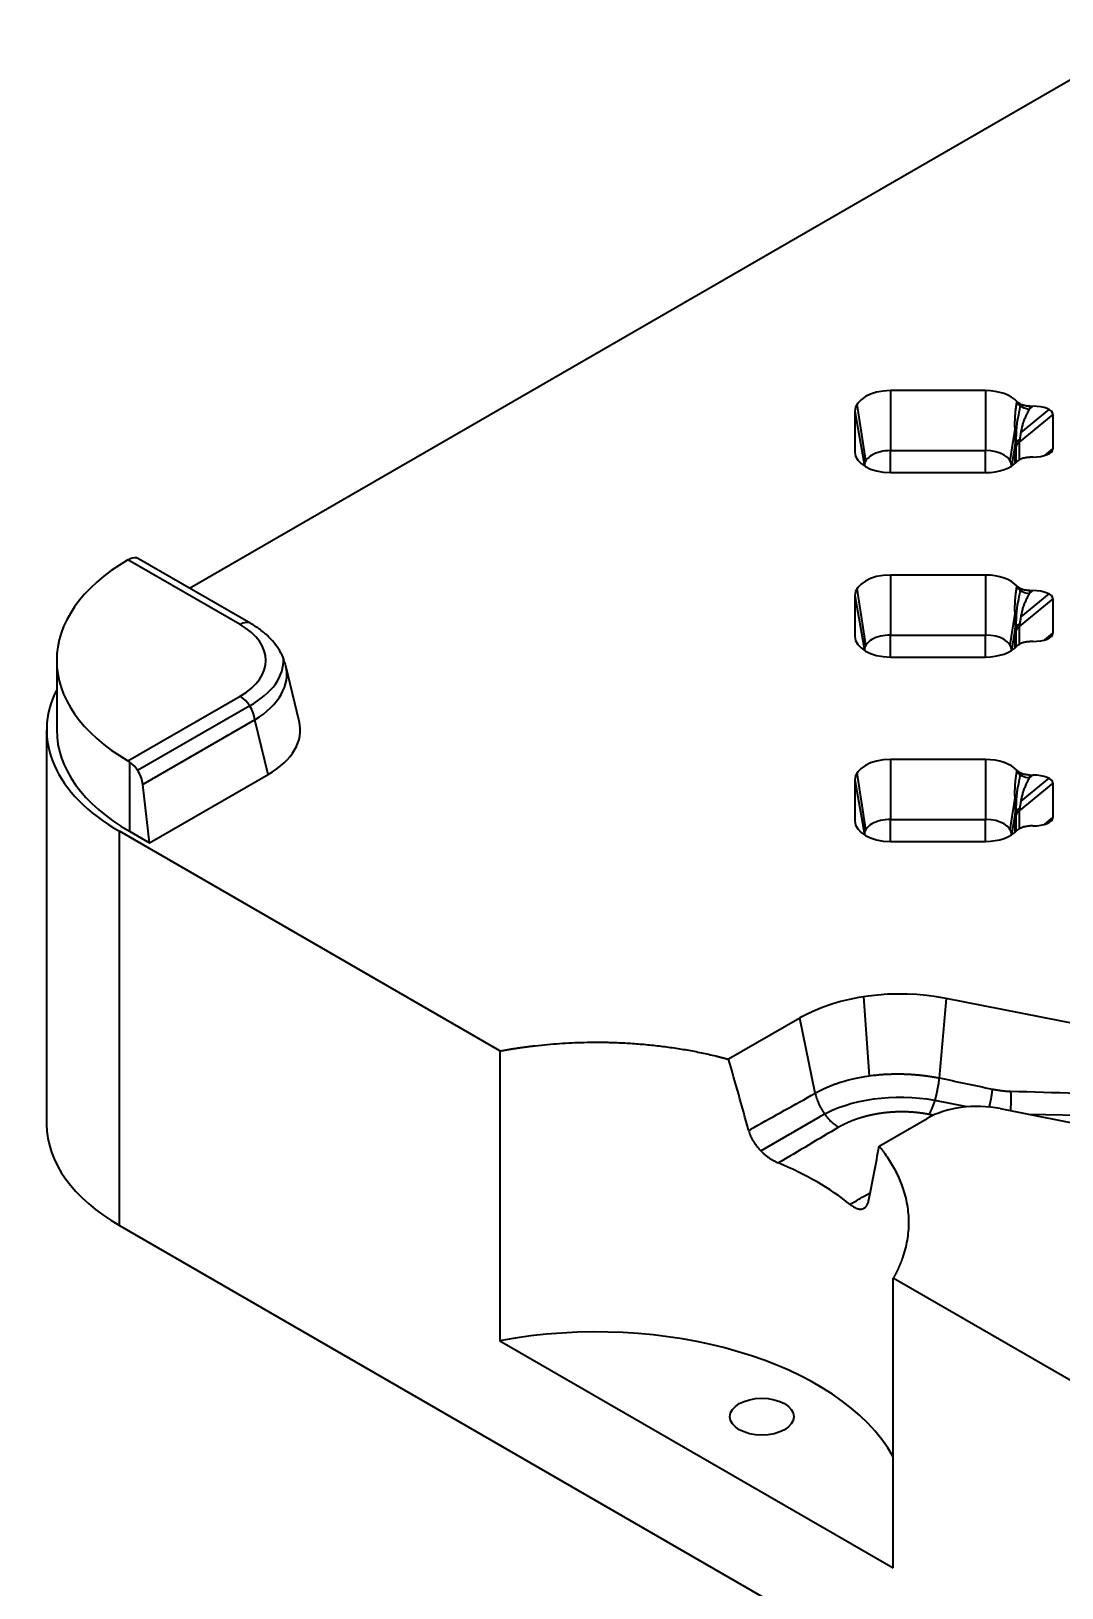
# Model space of a CAD drawing. Header units: millimetres. Extents: x 2742 to 8552, y -10326 to 2528.
# Drawn here: x 4156 to 4228.6, y -3780.8 to -3671.2 of the extents above; entities that cross this region are included whole.
import ezdxf

# ---------------------------------------------------------------- set-up
doc = ezdxf.new("R2010")
doc.units = ezdxf.units.MM
doc.layers.add('core', color=7, linetype='Continuous', lineweight=20)

msp = doc.modelspace()

# ---------------------------------------------------------------- linework, layer by layer
at = {"layer": 'core', "color": 7, "linetype": 'Continuous', "lineweight": 35}
for p, q in [((4167.145, -3710.386), (4235.094, -3671.156)), ((4216.524, -3696.48), (4216.524, -3700.706)), ((4223.225, -3696.48), (4216.524, -3696.48)), ((4223.225, -3696.48), (4223.225, -3700.706)), ((4214.796, -3701.407), (4214.174, -3697.432)), ((4226.309, -3697.782), (4226.561, -3697.576)), ((4226.349, -3697.576), (4226.561, -3697.576)), ((4214.024, -3697.923), (4214.686, -3701.768)), ((4214.024, -3697.923), (4214.024, -3700.81)), ((4227.975, -3698.154), (4225.594, -3700.098)), ((4227.692, -3697.807), (4225.708, -3699.428)), ((4227.975, -3698.154), (4227.975, -3700.579)), ((4224.954, -3701.407), (4225.301, -3699.187)), ((4214.024, -3700.81), (4214.073, -3701.094)), ((4216.524, -3702.253), (4216.524, -3700.706)), ((4216.524, -3700.706), (4223.225, -3700.706)), ((4223.225, -3702.253), (4223.225, -3700.706)), ((4225.32, -3700.277), (4225.063, -3701.768)), ((4225.311, -3701.606), (4225.311, -3700.562)), ((4225.357, -3700.293), (4225.357, -3701.563)), ((4225.594, -3700.098), (4225.594, -3701.359)), ((4227.409, -3701.041), (4227.975, -3700.579)), ((4214.686, -3701.788), (4214.686, -3701.768)), ((4225.063, -3701.768), (4225.063, -3701.788)), ((4226.561, -3701.156), (4226.349, -3701.156)), ((4216.524, -3702.253), (4223.225, -3702.253)), ((4170.71, -3712.952), (4162.817, -3708.395)), ((4171.46, -3712.878), (4163.566, -3708.32)), ((4216.524, -3709.47), (4216.524, -3713.697)), ((4223.225, -3709.47), (4216.524, -3709.47)), ((4223.225, -3709.47), (4223.225, -3713.697)), ((4214.796, -3714.397), (4214.174, -3710.422)), ((4227.692, -3710.798), (4225.708, -3712.418)), ((4226.309, -3710.772), (4226.561, -3710.567)), ((4226.349, -3710.567), (4226.561, -3710.567)), ((4214.024, -3710.913), (4214.686, -3714.758)), ((4214.024, -3710.913), (4214.024, -3713.8)), ((4227.975, -3711.144), (4225.594, -3713.089)), ((4227.975, -3711.144), (4227.975, -3713.569)), ((4224.954, -3714.397), (4225.301, -3712.177)), ((4214.024, -3713.8), (4214.073, -3714.084)), ((4216.524, -3715.243), (4216.524, -3713.697)), ((4216.524, -3713.697), (4223.225, -3713.697)), ((4223.225, -3715.243), (4223.225, -3713.697)), ((4225.32, -3713.267), (4225.063, -3714.758)), ((4225.311, -3714.596), (4225.311, -3713.552)), ((4225.357, -3713.284), (4225.357, -3714.553)), ((4225.594, -3713.089), (4225.594, -3714.349)), ((4227.409, -3714.031), (4227.975, -3713.569)), ((4214.686, -3714.778), (4214.686, -3714.758)), ((4225.063, -3714.758), (4225.063, -3714.778)), ((4226.561, -3714.146), (4226.349, -3714.146)), ((4157.795, -3715.479), (4157.795, -3720.378)), ((4174.883, -3719.767), (4173.931, -3715.856)), ((4216.524, -3715.243), (4223.225, -3715.243)), ((4162.817, -3722.563), (4170.71, -3718.006)), ((4171.388, -3718.679), (4163.494, -3723.237)), ((4157.088, -3720.378), (4157.088, -3748.139)), ((4171.761, -3719.666), (4163.867, -3724.224)), ((4172.697, -3723.511), (4171.761, -3719.666)), ((4162.92, -3722.629), (4162.92, -3727.522)), ((4216.524, -3722.46), (4216.524, -3726.687)), ((4223.225, -3722.46), (4216.524, -3722.46)), ((4223.225, -3722.46), (4223.225, -3726.687)), ((4164.335, -3728.339), (4172.697, -3723.511)), ((4214.024, -3723.904), (4214.686, -3727.748)), ((4214.024, -3723.904), (4214.024, -3726.79)), ((4214.796, -3727.387), (4214.174, -3723.413)), ((4227.692, -3723.788), (4225.708, -3725.409)), ((4226.309, -3723.763), (4226.561, -3723.557)), ((4226.349, -3723.557), (4226.561, -3723.557)), ((4164.335, -3728.339), (4163.867, -3724.224)), ((4227.975, -3724.135), (4225.594, -3726.079)), ((4227.975, -3724.135), (4227.975, -3726.559)), ((4224.954, -3727.387), (4225.301, -3725.168)), ((4225.594, -3726.079), (4225.594, -3727.34)), ((4214.024, -3726.79), (4214.073, -3727.074)), ((4216.524, -3726.687), (4223.225, -3726.687)), ((4216.524, -3728.234), (4216.524, -3726.687)), ((4223.225, -3728.234), (4223.225, -3726.687)), ((4225.32, -3726.257), (4225.063, -3727.748)), ((4225.311, -3727.586), (4225.311, -3726.543)), ((4225.357, -3726.274), (4225.357, -3727.544)), ((4226.561, -3727.137), (4226.349, -3727.137)), ((4227.409, -3727.021), (4227.975, -3726.559)), ((4189.015, -3742.996), (4162.213, -3727.522)), ((4162.213, -3755.283), (4162.213, -3727.522)), ((4162.92, -3727.522), (4164.335, -3728.339)), ((4214.686, -3727.769), (4214.686, -3727.748)), ((4216.524, -3728.234), (4223.225, -3728.234)), ((4225.063, -3727.748), (4225.063, -3727.769)), ((4214.63, -3739.178), (4215.03, -3744.744)), ((4220.452, -3739.291), (4219.948, -3744.892)), ((4241.129, -3743.369), (4220.452, -3739.291)), ((4210.148, -3740.672), (4205.122, -3743.574)), ((4211.231, -3745.964), (4210.148, -3740.672)), ((4189.016, -3742.997), (4189.016, -3763.409)), ((4221.93, -3746.932), (4219.642, -3746.481)), ((4207.393, -3750.027), (4211.579, -3747.61)), ((4215.729, -3749.697), (4219.105, -3747.748)), ((4224.257, -3747.057), (4240.717, -3750.304)), ((4226.233, -3747.447), (4234.444, -3747.591)), ((4162.213, -3755.283), (4243.531, -3802.232)), ((4243.531, -3774.471), (4216.728, -3758.997)), ((4216.728, -3779.409), (4216.728, -3758.997)), ((4189.016, -3763.409), (4216.728, -3779.409))]:
    msp.add_line(p, q, dxfattribs=at)
for centre, major_axis, ratio, start_param, end_param in [((4216.524, -3697.923), (-2.5, 0), 0.5773503, 4.712389, 6.2831853), ((4223.225, -3697.923), (-2.5, 0), 0.5773503, 3.6178064, 4.712389), ((4226.309, -3697.205), (0.982, -0.19), 0.5702471, 3.7252423, 4.8225188), ((4226.561, -3698.154), (1.414, 0), 0.4082483, 0, 1.5707963), ((4216.524, -3700.81), (-2.5, 0), 0.5773503, 0, 1.5707963), ((4216.524, -3701.768), (1.838, 0), 0.5773503, 1.5707963, 3.1415927), ((4223.225, -3701.768), (1.838, 0), 0.5773503, 0, 1.5707963), ((4226.301, -3700.676), (1, 0), 0.8164966, 2.3561945, 3.0019663), ((4225.773, -3697.875), (0.427, 2.925), 0.061142, 2.5432824, 2.7446403), ((4226.31, -3700.39), (0.998, -0.055), 0.5895852, 2.3698208, 3.0419466), ((4225.588, -3698.948), (0.213, 1.462), 0.061142, 2.3328061, 2.7480919), ((4226.763, -3697.988), (1.144, 2.184), 0.1111188, 2.731269, 2.9326269), ((4226.561, -3700.579), (1.414, 0), 0.4082483, 4.712389, 6.2831853), ((4223.225, -3700.81), (-2.5, 0), 0.5773503, 1.5707963, 2.6653789), ((4175.295, -3715.479), (-17.5, 0), 0.5773503, 5.5061972, 7.0601734), ((4162.816, -3709.619), (-0.75, -1.299), 0.5773503, 3.141609, 3.828716), ((4216.524, -3710.913), (-2.5, 0), 0.5773503, 4.712389, 6.2831853), ((4223.225, -3710.913), (-2.5, 0), 0.5773503, 3.6178064, 4.712389), ((4226.309, -3710.195), (0.982, -0.19), 0.5702471, 3.7252423, 4.8225188), ((4226.561, -3711.144), (1.414, 0), 0.4082483, 0, 1.5707963), ((4170.71, -3714.177), (-0.75, -1.299), 0.5773503, 3.1414128, 3.9269908), ((4166.161, -3715.479), (6.372, 0), 0.5662737, 5.5074723, 7.0588983), ((4226.31, -3713.381), (0.998, -0.055), 0.5895852, 2.3698208, 3.0419466), ((4225.588, -3711.938), (0.213, 1.462), 0.061142, 2.3291502, 2.7480919), ((4226.763, -3710.979), (1.144, 2.184), 0.1111188, 2.731269, 2.9326269), ((4216.524, -3713.8), (-2.5, 0), 0.5773503, 0, 1.5707963), ((4216.524, -3714.758), (1.838, 0), 0.5773503, 1.5707963, 3.1415927), ((4223.225, -3714.758), (1.838, 0), 0.5773503, 0, 1.5707963), ((4226.301, -3713.666), (1, 0), 0.8164966, 2.3561945, 3.0019663), ((4225.773, -3710.865), (0.427, 2.925), 0.061142, 2.5432824, 2.7446403), ((4226.561, -3713.569), (1.414, 0), 0.4082483, 4.712389, 6.2831853), ((4223.225, -3713.8), (-2.5, 0), 0.5773503, 1.5707963, 2.6653789), ((4165.863, -3715.479), (7.902, 0), 0.5662737, 5.4865672, 6.31644), ((4166.161, -3716.704), (7.841, 0.354), 0.5696877, 5.4817877, 6.3944626), ((4166.161, -3716.704), (7.841, 0.354), 0.5696877, 0.1112773, 0.1241736), ((4174.588, -3720.378), (-17.5, 0), 0.5773503, 5.9979631, 7.0685835), ((4170.71, -3719.23), (-0.75, 1.299), 0.5773503, 4.0666172, 5.4977871), ((4175.295, -3720.378), (17.5, 0), 0.5773503, 3.1415927, 3.9269908), ((4167.055, -3720.378), (7.902, 0), 0.5662737, 5.5074723, 6.4201471), ((4162.816, -3723.788), (0.75, -1.299), 0.5773503, 0.9250245, 2.2579196), ((4216.524, -3723.904), (-2.5, 0), 0.5773503, 4.712389, 6.2831853), ((4223.225, -3723.904), (-2.5, 0), 0.5773503, 3.6178064, 4.712389), ((4226.309, -3723.185), (0.982, -0.19), 0.5702471, 3.7252423, 4.8225188), ((4226.561, -3724.135), (1.414, 0), 0.4082483, 0, 1.5707963), ((4226.301, -3726.656), (1, 0), 0.8164966, 2.3561945, 3.0019663), ((4226.31, -3726.371), (0.998, -0.055), 0.5895852, 2.3698208, 3.0419466), ((4225.588, -3724.929), (0.213, 1.462), 0.061142, 2.3342124, 2.7480919), ((4226.763, -3723.969), (1.144, 2.184), 0.1111188, 2.731269, 2.9326269), ((4216.524, -3726.79), (-2.5, 0), 0.5773503, 0, 1.5707963), ((4216.524, -3727.748), (1.838, 0), 0.5773503, 1.5707963, 3.1415927), ((4223.225, -3727.748), (1.838, 0), 0.5773503, 0, 1.5707963), ((4225.773, -3723.856), (0.427, 2.925), 0.061142, 2.5432824, 2.7446403), ((4226.561, -3726.559), (1.414, 0), 0.4082483, 4.712389, 6.2831853), ((4223.225, -3726.79), (-2.5, 0), 0.5773503, 1.5707963, 2.6653789), ((4217.219, -3744.754), (-10, 0), 0.5773503, 4.3832155, 5.4977871), ((4195.801, -3777.933), (-14.318, 76.485), 0.218386, 5.0647376, 5.1370144), ((4217.219, -3750.878), (7.99, 0), 0.5773503, 1.2628485, 2.3544378), ((4222.641, -3749.789), (5, 0), 0.5773503, 1.2416229, 2.3561945), ((4174.588, -3748.139), (17.5, 0), 0.5773503, 3.1415927, 3.9269908), ((4195.801, -3777.933), (18.544, 58.628), 0.2019062, 5.2052554, 5.2775319), ((4195.801, -3761.203), (-22, 0), 0.5773503, 3.7639028, 4.0900794), ((4195.801, -3775.491), (22, 0), 0.5773503, 0.3135433, 1.8843323)]:
    msp.add_ellipse(centre, major_axis=major_axis, ratio=ratio, start_param=start_param, end_param=end_param, dxfattribs=at)
msp.add_ellipse((4207.468, -3768.755), major_axis=(2.25, 0), ratio=0.5773503, dxfattribs=at)
for points, degree, knots in [([(4225.32, -3700.277), (4225.324, -3700.218), (4225.326, -3700.158), (4225.328, -3700.036), (4225.328, -3699.973), (4225.326, -3699.878), (4225.325, -3699.845), (4225.323, -3699.78), (4225.322, -3699.748), (4225.319, -3699.649), (4225.316, -3699.584), (4225.311, -3699.453), (4225.308, -3699.388), (4225.304, -3699.29), (4225.303, -3699.241), (4225.301, -3699.192), (4225.3, -3699.16), (4225.3, -3699.144), (4225.298, -3699.063), (4225.297, -3698.998), (4225.296, -3698.871), (4225.296, -3698.808), (4225.298, -3698.683), (4225.299, -3698.621), (4225.302, -3698.529), (4225.303, -3698.498), (4225.306, -3698.437), (4225.308, -3698.407), (4225.316, -3698.256), (4225.325, -3698.138), (4225.348, -3697.907), (4225.362, -3697.794), (4225.393, -3697.571), (4225.411, -3697.462), (4225.43, -3697.354)], 3, [0, 0, 0, 0, 0.0625, 0.0625, 0.125, 0.125, 0.15625, 0.15625, 0.1875, 0.1875, 0.25, 0.25, 0.3125, 0.3125, 0.34375, 0.359375, 0.359375, 0.375, 0.375, 0.4375, 0.4375, 0.5, 0.5, 0.5625, 0.5625, 0.59375, 0.59375, 0.625, 0.625, 0.75, 0.75, 0.875, 0.875, 1, 1, 1, 1]), ([(4226.349, -3697.576), (4226.302, -3697.576), (4226.256, -3697.575), (4226.165, -3697.567), (4226.12, -3697.562), (4226.053, -3697.551), (4226.031, -3697.547), (4225.987, -3697.539), (4225.966, -3697.534), (4225.902, -3697.518), (4225.861, -3697.506), (4225.802, -3697.485), (4225.783, -3697.478), (4225.745, -3697.463), (4225.726, -3697.455), (4225.672, -3697.429), (4225.638, -3697.411), (4225.575, -3697.372), (4225.546, -3697.352), (4225.506, -3697.319), (4225.493, -3697.308), (4225.469, -3697.285), (4225.458, -3697.273), (4225.447, -3697.261)], 3, [0, 0, 0, 0, 0.125, 0.125, 0.25, 0.25, 0.3125, 0.3125, 0.375, 0.375, 0.5, 0.5, 0.5625, 0.5625, 0.625, 0.625, 0.75, 0.75, 0.875, 0.875, 0.9375, 0.9375, 1, 1, 1, 1]), ([(4225.678, -3697.431), (4225.632, -3697.691), (4225.586, -3697.951), (4225.526, -3698.286), (4225.513, -3698.361), (4225.499, -3698.436)], 3, [0, 0, 0, 0, 0.7761689, 0.7761689, 1, 1, 1, 1]), ([(4225.376, -3699.948), (4225.381, -3699.894), (4225.385, -3699.837), (4225.393, -3699.69), (4225.396, -3699.6), (4225.403, -3699.419), (4225.407, -3699.328), (4225.421, -3699.06), (4225.435, -3698.891), (4225.468, -3698.628), (4225.483, -3698.53), (4225.499, -3698.436)], 3, [0, 0, 0, 0, 0.1068087, 0.1068087, 0.2759578, 0.2759578, 0.4451068, 0.4451068, 0.783405, 0.783405, 1, 1, 1, 1]), ([(4226.309, -3697.782), (4226.266, -3697.858), (4226.224, -3697.935), (4226.142, -3698.092), (4226.102, -3698.172), (4226.026, -3698.336), (4225.99, -3698.42), (4225.938, -3698.55), (4225.922, -3698.594), (4225.898, -3698.661), (4225.89, -3698.684), (4225.875, -3698.729), (4225.867, -3698.752), (4225.845, -3698.821), (4225.831, -3698.867), (4225.805, -3698.962), (4225.792, -3699.009), (4225.775, -3699.082), (4225.769, -3699.107), (4225.758, -3699.156), (4225.753, -3699.181), (4225.738, -3699.256), (4225.729, -3699.306), (4225.711, -3699.406), (4225.703, -3699.456), (4225.693, -3699.519), (4225.691, -3699.532), (4225.687, -3699.557), (4225.685, -3699.57), (4225.679, -3699.607), (4225.675, -3699.632), (4225.663, -3699.706), (4225.655, -3699.754), (4225.638, -3699.849), (4225.628, -3699.895), (4225.617, -3699.94)], 3, [0, 0, 0, 0, 0.125, 0.125, 0.25, 0.25, 0.375, 0.375, 0.4375, 0.4375, 0.46875, 0.46875, 0.5, 0.5, 0.5625, 0.5625, 0.625, 0.625, 0.65625, 0.65625, 0.6875, 0.6875, 0.75, 0.75, 0.8125, 0.8125, 0.828125, 0.828125, 0.84375, 0.84375, 0.875, 0.875, 0.9375, 0.9375, 1, 1, 1, 1]), ([(4225.447, -3701.471), (4225.468, -3701.447), (4225.492, -3701.425), (4225.545, -3701.381), (4225.574, -3701.361), (4225.614, -3701.336), (4225.622, -3701.332), (4225.638, -3701.322), (4225.647, -3701.317), (4225.672, -3701.304), (4225.69, -3701.295), (4225.744, -3701.27), (4225.781, -3701.255), (4225.841, -3701.234), (4225.861, -3701.227), (4225.891, -3701.218), (4225.902, -3701.215), (4225.923, -3701.21), (4225.934, -3701.207), (4225.987, -3701.194), (4226.03, -3701.185), (4226.119, -3701.171), (4226.164, -3701.165), (4226.221, -3701.161), (4226.233, -3701.16), (4226.256, -3701.158), (4226.268, -3701.158), (4226.302, -3701.157), (4226.326, -3701.156), (4226.349, -3701.156)], 3, [0, 0, 0, 0, 0.125, 0.125, 0.25, 0.25, 0.28125, 0.28125, 0.3125, 0.3125, 0.375, 0.375, 0.5, 0.5, 0.5625, 0.5625, 0.59375, 0.59375, 0.625, 0.625, 0.75, 0.75, 0.875, 0.875, 0.90625, 0.90625, 0.9375, 0.9375, 1, 1, 1, 1]), ([(4225.32, -3713.267), (4225.324, -3713.209), (4225.326, -3713.149), (4225.328, -3713.026), (4225.328, -3712.964), (4225.326, -3712.868), (4225.325, -3712.836), (4225.323, -3712.771), (4225.322, -3712.738), (4225.319, -3712.64), (4225.316, -3712.574), (4225.311, -3712.444), (4225.308, -3712.378), (4225.304, -3712.281), (4225.303, -3712.232), (4225.301, -3712.183), (4225.3, -3712.15), (4225.3, -3712.134), (4225.298, -3712.053), (4225.297, -3711.989), (4225.296, -3711.862), (4225.296, -3711.799), (4225.298, -3711.673), (4225.299, -3711.611), (4225.302, -3711.519), (4225.303, -3711.488), (4225.306, -3711.427), (4225.308, -3711.397), (4225.316, -3711.246), (4225.325, -3711.129), (4225.348, -3710.898), (4225.362, -3710.785), (4225.393, -3710.562), (4225.411, -3710.452), (4225.43, -3710.345)], 3, [0, 0, 0, 0, 0.0625, 0.0625, 0.125, 0.125, 0.15625, 0.15625, 0.1875, 0.1875, 0.25, 0.25, 0.3125, 0.3125, 0.34375, 0.359375, 0.359375, 0.375, 0.375, 0.4375, 0.4375, 0.5, 0.5, 0.5625, 0.5625, 0.59375, 0.59375, 0.625, 0.625, 0.75, 0.75, 0.875, 0.875, 1, 1, 1, 1]), ([(4226.349, -3710.567), (4226.302, -3710.567), (4226.256, -3710.565), (4226.165, -3710.558), (4226.12, -3710.553), (4226.053, -3710.542), (4226.031, -3710.538), (4225.987, -3710.529), (4225.966, -3710.524), (4225.902, -3710.508), (4225.861, -3710.496), (4225.802, -3710.476), (4225.783, -3710.468), (4225.745, -3710.453), (4225.726, -3710.445), (4225.672, -3710.42), (4225.638, -3710.401), (4225.575, -3710.363), (4225.546, -3710.342), (4225.506, -3710.309), (4225.493, -3710.298), (4225.469, -3710.275), (4225.458, -3710.264), (4225.447, -3710.252)], 3, [0, 0, 0, 0, 0.125, 0.125, 0.25, 0.25, 0.3125, 0.3125, 0.375, 0.375, 0.5, 0.5, 0.5625, 0.5625, 0.625, 0.625, 0.75, 0.75, 0.875, 0.875, 0.9375, 0.9375, 1, 1, 1, 1]), ([(4225.678, -3710.422), (4225.632, -3710.682), (4225.586, -3710.942), (4225.526, -3711.277), (4225.513, -3711.352), (4225.499, -3711.427)], 3, [0, 0, 0, 0, 0.7761689, 0.7761689, 1, 1, 1, 1]), ([(4226.309, -3710.772), (4226.266, -3710.848), (4226.224, -3710.925), (4226.142, -3711.082), (4226.102, -3711.162), (4226.026, -3711.327), (4225.99, -3711.411), (4225.938, -3711.54), (4225.922, -3711.584), (4225.898, -3711.651), (4225.89, -3711.674), (4225.875, -3711.719), (4225.867, -3711.742), (4225.845, -3711.811), (4225.831, -3711.858), (4225.805, -3711.952), (4225.792, -3712), (4225.775, -3712.073), (4225.769, -3712.097), (4225.758, -3712.147), (4225.753, -3712.172), (4225.738, -3712.246), (4225.729, -3712.296), (4225.711, -3712.396), (4225.703, -3712.446), (4225.693, -3712.509), (4225.691, -3712.522), (4225.687, -3712.547), (4225.685, -3712.56), (4225.679, -3712.598), (4225.675, -3712.622), (4225.663, -3712.696), (4225.655, -3712.745), (4225.638, -3712.839), (4225.628, -3712.885), (4225.617, -3712.93)], 3, [0, 0, 0, 0, 0.125, 0.125, 0.25, 0.25, 0.375, 0.375, 0.4375, 0.4375, 0.46875, 0.46875, 0.5, 0.5, 0.5625, 0.5625, 0.625, 0.625, 0.65625, 0.65625, 0.6875, 0.6875, 0.75, 0.75, 0.8125, 0.8125, 0.828125, 0.828125, 0.84375, 0.84375, 0.875, 0.875, 0.9375, 0.9375, 1, 1, 1, 1]), ([(4225.377, -3712.934), (4225.381, -3712.881), (4225.385, -3712.826), (4225.393, -3712.68), (4225.396, -3712.59), (4225.403, -3712.409), (4225.407, -3712.318), (4225.421, -3712.05), (4225.435, -3711.882), (4225.468, -3711.618), (4225.483, -3711.52), (4225.499, -3711.427)], 3, [0, 0, 0, 0, 0.1044652, 0.1044652, 0.2740581, 0.2740581, 0.443651, 0.443651, 0.7828367, 0.7828367, 1, 1, 1, 1]), ([(4173.901, -3715.781), (4173.86, -3715.608), (4173.737, -3715.225), (4173.431, -3714.656), (4172.996, -3714.081), (4172.448, -3713.547), (4171.918, -3713.154), (4171.571, -3712.942), (4171.46, -3712.878)], 3, [0, 0, 0, 0, 0.1415067, 0.3236575, 0.5112491, 0.706136, 0.9082963, 1, 1, 1, 1]), ([(4225.447, -3714.462), (4225.468, -3714.438), (4225.492, -3714.415), (4225.545, -3714.372), (4225.574, -3714.351), (4225.614, -3714.327), (4225.622, -3714.322), (4225.638, -3714.312), (4225.647, -3714.308), (4225.672, -3714.294), (4225.69, -3714.285), (4225.744, -3714.26), (4225.781, -3714.245), (4225.841, -3714.224), (4225.861, -3714.218), (4225.891, -3714.209), (4225.902, -3714.206), (4225.923, -3714.2), (4225.934, -3714.197), (4225.987, -3714.184), (4226.03, -3714.175), (4226.119, -3714.161), (4226.164, -3714.156), (4226.221, -3714.151), (4226.233, -3714.15), (4226.256, -3714.149), (4226.268, -3714.148), (4226.302, -3714.147), (4226.326, -3714.146), (4226.349, -3714.146)], 3, [0, 0, 0, 0, 0.125, 0.125, 0.25, 0.25, 0.28125, 0.28125, 0.3125, 0.3125, 0.375, 0.375, 0.5, 0.5, 0.5625, 0.5625, 0.59375, 0.59375, 0.625, 0.625, 0.75, 0.75, 0.875, 0.875, 0.90625, 0.90625, 0.9375, 0.9375, 1, 1, 1, 1]), ([(4225.32, -3726.257), (4225.324, -3726.199), (4225.326, -3726.139), (4225.328, -3726.017), (4225.328, -3725.954), (4225.326, -3725.858), (4225.325, -3725.826), (4225.323, -3725.761), (4225.322, -3725.728), (4225.319, -3725.63), (4225.316, -3725.565), (4225.311, -3725.434), (4225.308, -3725.369), (4225.304, -3725.271), (4225.303, -3725.222), (4225.301, -3725.173), (4225.3, -3725.141), (4225.3, -3725.124), (4225.298, -3725.043), (4225.297, -3724.979), (4225.296, -3724.852), (4225.296, -3724.789), (4225.298, -3724.664), (4225.299, -3724.602), (4225.302, -3724.509), (4225.303, -3724.479), (4225.306, -3724.418), (4225.308, -3724.388), (4225.316, -3724.237), (4225.325, -3724.119), (4225.348, -3723.888), (4225.362, -3723.775), (4225.393, -3723.552), (4225.411, -3723.443), (4225.43, -3723.335)], 3, [0, 0, 0, 0, 0.0625, 0.0625, 0.125, 0.125, 0.15625, 0.15625, 0.1875, 0.1875, 0.25, 0.25, 0.3125, 0.3125, 0.34375, 0.359375, 0.359375, 0.375, 0.375, 0.4375, 0.4375, 0.5, 0.5, 0.5625, 0.5625, 0.59375, 0.59375, 0.625, 0.625, 0.75, 0.75, 0.875, 0.875, 1, 1, 1, 1]), ([(4226.349, -3723.557), (4226.302, -3723.557), (4226.256, -3723.555), (4226.165, -3723.548), (4226.12, -3723.543), (4226.053, -3723.532), (4226.031, -3723.528), (4225.987, -3723.519), (4225.966, -3723.514), (4225.902, -3723.499), (4225.861, -3723.486), (4225.802, -3723.466), (4225.783, -3723.459), (4225.745, -3723.443), (4225.726, -3723.435), (4225.672, -3723.41), (4225.638, -3723.392), (4225.575, -3723.353), (4225.546, -3723.333), (4225.506, -3723.3), (4225.493, -3723.289), (4225.469, -3723.266), (4225.458, -3723.254), (4225.447, -3723.242)], 3, [0, 0, 0, 0, 0.125, 0.125, 0.25, 0.25, 0.3125, 0.3125, 0.375, 0.375, 0.5, 0.5, 0.5625, 0.5625, 0.625, 0.625, 0.75, 0.75, 0.875, 0.875, 0.9375, 0.9375, 1, 1, 1, 1]), ([(4225.678, -3723.412), (4225.632, -3723.672), (4225.586, -3723.932), (4225.526, -3724.267), (4225.513, -3724.342), (4225.499, -3724.417)], 3, [0, 0, 0, 0, 0.7761689, 0.7761689, 1, 1, 1, 1]), ([(4226.309, -3723.763), (4226.266, -3723.838), (4226.224, -3723.915), (4226.142, -3724.073), (4226.102, -3724.153), (4226.026, -3724.317), (4225.99, -3724.401), (4225.938, -3724.531), (4225.922, -3724.575), (4225.898, -3724.642), (4225.89, -3724.664), (4225.875, -3724.71), (4225.867, -3724.733), (4225.845, -3724.801), (4225.831, -3724.848), (4225.805, -3724.942), (4225.792, -3724.99), (4225.775, -3725.063), (4225.769, -3725.088), (4225.758, -3725.137), (4225.753, -3725.162), (4225.738, -3725.237), (4225.729, -3725.286), (4225.711, -3725.387), (4225.703, -3725.437), (4225.693, -3725.5), (4225.691, -3725.512), (4225.687, -3725.538), (4225.685, -3725.55), (4225.679, -3725.588), (4225.675, -3725.613), (4225.663, -3725.687), (4225.655, -3725.735), (4225.638, -3725.83), (4225.628, -3725.876), (4225.617, -3725.921)], 3, [0, 0, 0, 0, 0.125, 0.125, 0.25, 0.25, 0.375, 0.375, 0.4375, 0.4375, 0.46875, 0.46875, 0.5, 0.5, 0.5625, 0.5625, 0.625, 0.625, 0.65625, 0.65625, 0.6875, 0.6875, 0.75, 0.75, 0.8125, 0.8125, 0.828125, 0.828125, 0.84375, 0.84375, 0.875, 0.875, 0.9375, 0.9375, 1, 1, 1, 1]), ([(4225.376, -3725.93), (4225.381, -3725.875), (4225.385, -3725.819), (4225.393, -3725.671), (4225.396, -3725.58), (4225.403, -3725.4), (4225.407, -3725.309), (4225.421, -3725.04), (4225.435, -3724.872), (4225.468, -3724.608), (4225.483, -3724.51), (4225.499, -3724.417)], 3, [0, 0, 0, 0, 0.1076397, 0.1076397, 0.2766314, 0.2766314, 0.4456231, 0.4456231, 0.7836066, 0.7836066, 1, 1, 1, 1]), ([(4225.447, -3727.452), (4225.468, -3727.428), (4225.492, -3727.405), (4225.545, -3727.362), (4225.574, -3727.341), (4225.614, -3727.317), (4225.622, -3727.312), (4225.638, -3727.303), (4225.647, -3727.298), (4225.672, -3727.284), (4225.69, -3727.276), (4225.744, -3727.251), (4225.781, -3727.235), (4225.841, -3727.215), (4225.861, -3727.208), (4225.891, -3727.199), (4225.902, -3727.196), (4225.923, -3727.19), (4225.934, -3727.188), (4225.987, -3727.174), (4226.03, -3727.166), (4226.119, -3727.151), (4226.164, -3727.146), (4226.221, -3727.141), (4226.233, -3727.141), (4226.256, -3727.139), (4226.268, -3727.139), (4226.302, -3727.137), (4226.326, -3727.137), (4226.349, -3727.137)], 3, [0, 0, 0, 0, 0.125, 0.125, 0.25, 0.25, 0.28125, 0.28125, 0.3125, 0.3125, 0.375, 0.375, 0.5, 0.5, 0.5625, 0.5625, 0.59375, 0.59375, 0.625, 0.625, 0.75, 0.75, 0.875, 0.875, 0.90625, 0.90625, 0.9375, 0.9375, 1, 1, 1, 1]), ([(4189.015, -3742.996), (4189.031, -3742.994), (4189.062, -3742.988), (4189.108, -3742.979), (4189.154, -3742.971), (4189.2, -3742.962), (4189.247, -3742.954), (4189.293, -3742.946), (4189.34, -3742.937), (4189.386, -3742.929), (4189.433, -3742.921), (4189.479, -3742.913), (4189.526, -3742.905), (4189.572, -3742.897), (4189.619, -3742.889), (4189.665, -3742.881), (4189.712, -3742.873), (4189.759, -3742.866), (4189.806, -3742.858), (4189.852, -3742.85), (4189.899, -3742.843), (4189.946, -3742.835), (4189.993, -3742.828), (4190.04, -3742.82), (4190.087, -3742.813), (4190.134, -3742.806), (4190.181, -3742.799), (4190.228, -3742.792), (4190.275, -3742.784), (4190.322, -3742.777), (4190.369, -3742.77), (4190.416, -3742.764), (4190.463, -3742.757), (4190.51, -3742.75), (4190.558, -3742.743), (4190.605, -3742.737), (4190.652, -3742.73), (4190.699, -3742.723), (4190.747, -3742.717), (4190.794, -3742.711), (4190.842, -3742.704), (4190.889, -3742.698), (4190.937, -3742.692), (4190.984, -3742.685), (4191.032, -3742.679), (4191.079, -3742.673), (4191.127, -3742.667), (4191.175, -3742.661), (4191.222, -3742.655), (4191.27, -3742.65), (4191.318, -3742.644), (4191.365, -3742.638), (4191.413, -3742.632), (4191.461, -3742.627), (4191.776, -3742.591), (4192.359, -3742.53), (4193.215, -3742.462), (4194.074, -3742.413), (4194.936, -3742.384), (4195.873, -3742.373), (4196.881, -3742.387), (4197.958, -3742.433), (4199.03, -3742.51), (4200.095, -3742.616), (4201.149, -3742.753), (4202.19, -3742.919), (4203.215, -3743.115), (4203.918, -3743.271), (4204.311, -3743.366), (4204.402, -3743.388), (4204.493, -3743.411), (4204.583, -3743.433), (4204.674, -3743.456), (4204.764, -3743.479), (4204.854, -3743.502), (4204.943, -3743.526), (4205.033, -3743.55), (4205.092, -3743.566), (4205.122, -3743.574)], 3, [0, 0, 0, 0, 0.0029405, 0.005881, 0.0088213, 0.0117616, 0.0147018, 0.017642, 0.0205821, 0.0235223, 0.0264624, 0.0294025, 0.0323427, 0.0352829, 0.0382232, 0.0411635, 0.044104, 0.0470445, 0.0499851, 0.0529259, 0.0558668, 0.0588079, 0.0617492, 0.0646906, 0.0676322, 0.0705741, 0.0735162, 0.0764585, 0.0794011, 0.082344, 0.0852871, 0.0882306, 0.0911743, 0.0941184, 0.0970629, 0.1000077, 0.1029529, 0.1058985, 0.1088444, 0.1117908, 0.1147377, 0.1176849, 0.1206327, 0.1235809, 0.1265296, 0.1294788, 0.1324285, 0.1353788, 0.1383296, 0.141281, 0.1442329, 0.1471854, 0.1501386, 0.1530923, 0.1560467, 0.2084089, 0.2606523, 0.3128578, 0.3651063, 0.4174787, 0.4829073, 0.5481819, 0.6134606, 0.6789012, 0.7443298, 0.8096044, 0.874883, 0.9403236, 0.946301, 0.9522758, 0.9582483, 0.9642186, 0.9701867, 0.9761529, 0.9821172, 0.9880797, 0.9940406, 1, 1, 1, 1]), ([(4211.231, -3745.964), (4211.246, -3745.956), (4211.274, -3745.94), (4211.317, -3745.915), (4211.361, -3745.891), (4211.406, -3745.867), (4211.451, -3745.842), (4211.497, -3745.818), (4211.543, -3745.794), (4211.59, -3745.77), (4211.638, -3745.746), (4211.686, -3745.722), (4211.735, -3745.698), (4211.785, -3745.674), (4211.835, -3745.65), (4211.886, -3745.626), (4211.938, -3745.603), (4211.99, -3745.579), (4212.043, -3745.556), (4212.096, -3745.533), (4212.151, -3745.51), (4212.206, -3745.487), (4212.261, -3745.464), (4212.317, -3745.441), (4212.374, -3745.418), (4212.432, -3745.396), (4212.49, -3745.374), (4212.549, -3745.352), (4212.609, -3745.33), (4212.669, -3745.308), (4212.73, -3745.287), (4212.792, -3745.265), (4212.855, -3745.244), (4212.918, -3745.223), (4212.982, -3745.202), (4213.046, -3745.182), (4213.19, -3745.137), (4213.435, -3745.066), (4213.805, -3744.971), (4214.242, -3744.874), (4214.749, -3744.782), (4215.236, -3744.714), (4215.661, -3744.669), (4215.98, -3744.644), (4216.243, -3744.628), (4216.505, -3744.617), (4216.78, -3744.61), (4217.081, -3744.608), (4217.368, -3744.612), (4217.568, -3744.618), (4217.685, -3744.623), (4217.725, -3744.625), (4217.764, -3744.627), (4217.803, -3744.629), (4217.842, -3744.631), (4217.881, -3744.633), (4217.92, -3744.635), (4217.958, -3744.637), (4217.997, -3744.64), (4218.035, -3744.642), (4218.073, -3744.645), (4218.111, -3744.648), (4218.149, -3744.65), (4218.187, -3744.653), (4218.224, -3744.656), (4218.262, -3744.659), (4218.299, -3744.662), (4218.336, -3744.665), (4218.373, -3744.669), (4218.41, -3744.672), (4218.447, -3744.675), (4218.484, -3744.679), (4218.52, -3744.682), (4218.556, -3744.686), (4218.592, -3744.69), (4218.629, -3744.693), (4218.664, -3744.697), (4218.7, -3744.701), (4218.736, -3744.705), (4218.771, -3744.709), (4218.806, -3744.713), (4218.842, -3744.717), (4218.877, -3744.722), (4218.912, -3744.726), (4218.946, -3744.73), (4218.981, -3744.735), (4219.015, -3744.739), (4219.049, -3744.744), (4219.084, -3744.748), (4219.118, -3744.753), (4219.151, -3744.758), (4219.185, -3744.763), (4219.219, -3744.767), (4219.252, -3744.772), (4219.285, -3744.777), (4219.318, -3744.782), (4219.351, -3744.787), (4219.384, -3744.792), (4219.417, -3744.798), (4219.449, -3744.803), (4219.481, -3744.808), (4219.514, -3744.813), (4219.546, -3744.819), (4219.577, -3744.824), (4219.609, -3744.83), (4219.641, -3744.835), (4219.672, -3744.841), (4219.703, -3744.846), (4219.735, -3744.852), (4219.765, -3744.858), (4219.796, -3744.863), (4219.827, -3744.869), (4219.857, -3744.875), (4219.888, -3744.881), (4219.918, -3744.886), (4219.938, -3744.89), (4219.948, -3744.892)], 3, [0, 0, 0, 0, 0.006382, 0.0128094, 0.0192822, 0.0258005, 0.0323641, 0.0389731, 0.0456276, 0.0523274, 0.0590726, 0.0658632, 0.0726991, 0.0795804, 0.0865071, 0.0934791, 0.1004965, 0.1075593, 0.1146673, 0.1218208, 0.1290195, 0.1362635, 0.1435529, 0.1508876, 0.1582676, 0.1656928, 0.1731634, 0.1806792, 0.1882403, 0.1958467, 0.2034983, 0.2111952, 0.2189373, 0.2267247, 0.2345573, 0.2424351, 0.2503581, 0.2870631, 0.3304339, 0.3804657, 0.4371529, 0.5004891, 0.5408367, 0.5751122, 0.6033181, 0.6254568, 0.6588616, 0.6908123, 0.72131, 0.7503552, 0.7545531, 0.7587383, 0.7629106, 0.7670701, 0.7712169, 0.7753508, 0.7794719, 0.7835802, 0.7876757, 0.7917584, 0.7958283, 0.7998855, 0.8039298, 0.8079613, 0.81198, 0.815986, 0.8199791, 0.8239595, 0.827927, 0.8318818, 0.8358238, 0.839753, 0.8436694, 0.8475731, 0.851464, 0.855342, 0.8592073, 0.8630599, 0.8668996, 0.8707266, 0.8745408, 0.8783423, 0.8821309, 0.8859068, 0.8896699, 0.8934203, 0.8971579, 0.9008827, 0.9045948, 0.9082941, 0.9119806, 0.9156544, 0.9193154, 0.9229637, 0.9265992, 0.930222, 0.933832, 0.9374292, 0.9410137, 0.9445855, 0.9481444, 0.9516907, 0.9552242, 0.9587449, 0.9622529, 0.9657482, 0.9692307, 0.9727005, 0.9761575, 0.9796018, 0.9830333, 0.9864521, 0.9898582, 0.9932515, 0.9966321, 1, 1, 1, 1]), ([(4223.69, -3745.674), (4224.048, -3745.745), (4224.336, -3745.782), (4224.682, -3745.827), (4224.983, -3745.833)], 2, [0, 0, 0, 0.5, 0.5, 1, 1, 1]), ([(4206.537, -3748.603), (4206.662, -3748.531), (4206.787, -3748.459), (4208.348, -3747.558), (4209.796, -3746.793), (4211.231, -3745.964)], 3, [0, 0, 0, 0, 0.0802714, 0.0802714, 1, 1, 1, 1]), ([(4219.239, -3747.464), (4218.829, -3747.383), (4218.398, -3747.338), (4217.969, -3747.293), (4217.534, -3747.284), (4217.102, -3747.276), (4216.668, -3747.304), (4216.238, -3747.331), (4215.818, -3747.393), (4215.402, -3747.455), (4215.001, -3747.55), (4214.603, -3747.644), (4214.23, -3747.768), (4213.859, -3747.892), (4213.518, -3748.044), (4213.179, -3748.194), (4212.875, -3748.37)], 2, [0, 0, 0, 0.125, 0.125, 0.25, 0.25, 0.375, 0.375, 0.5, 0.5, 0.625, 0.625, 0.75, 0.75, 0.875, 0.875, 1, 1, 1]), ([(4206.537, -3748.603), (4206.553, -3748.663), (4206.572, -3748.723), (4206.614, -3748.842), (4206.66, -3748.961), (4206.744, -3749.138), (4206.808, -3749.255), (4206.851, -3749.328), (4206.86, -3749.342), (4206.877, -3749.371), (4206.904, -3749.414), (4206.932, -3749.457), (4206.989, -3749.542), (4207.068, -3749.652), (4207.196, -3749.813), (4207.288, -3749.917), (4207.348, -3749.98), (4207.36, -3749.993), (4207.384, -3750.018), (4207.42, -3750.055), (4207.457, -3750.092), (4207.531, -3750.164), (4207.633, -3750.256), (4207.79, -3750.386), (4207.898, -3750.467), (4207.98, -3750.526), (4208.008, -3750.545), (4208.064, -3750.582), (4208.091, -3750.6), (4208.175, -3750.653), (4208.287, -3750.72), (4208.455, -3750.808), (4208.568, -3750.859), (4208.625, -3750.882)], 3, [0, 0, 0, 0, 0.0625, 0.0625, 0.125, 0.1875, 0.25, 0.25, 0.265625, 0.265625, 0.28125, 0.3125, 0.3125, 0.375, 0.4375, 0.5, 0.5, 0.515625, 0.515625, 0.53125, 0.5625, 0.5625, 0.625, 0.6875, 0.75, 0.75, 0.78125, 0.78125, 0.8125, 0.8125, 0.875, 0.9375, 1, 1, 1, 1]), ([(4215.729, -3749.697), (4215.736, -3749.707), (4215.752, -3749.726), (4215.775, -3749.755), (4215.798, -3749.783), (4215.82, -3749.812), (4215.843, -3749.841), (4215.866, -3749.87), (4215.888, -3749.898), (4215.91, -3749.927), (4215.932, -3749.956), (4215.954, -3749.985), (4215.976, -3750.014), (4215.998, -3750.043), (4216.02, -3750.072), (4216.041, -3750.101), (4216.063, -3750.131), (4216.084, -3750.16), (4216.105, -3750.189), (4216.23, -3750.362), (4216.447, -3750.682), (4216.73, -3751.153), (4216.98, -3751.63), (4217.198, -3752.113), (4217.399, -3752.641), (4217.572, -3753.215), (4217.704, -3753.833), (4217.783, -3754.455), (4217.81, -3755.079), (4217.783, -3755.703), (4217.704, -3756.324), (4217.572, -3756.943), (4217.443, -3757.372), (4217.359, -3757.613), (4217.339, -3757.67), (4217.318, -3757.726), (4217.297, -3757.782), (4217.276, -3757.838), (4217.254, -3757.894), (4217.232, -3757.95), (4217.209, -3758.005), (4217.186, -3758.061), (4217.163, -3758.117), (4217.139, -3758.172), (4217.114, -3758.228), (4217.09, -3758.283), (4217.064, -3758.338), (4217.039, -3758.394), (4217.013, -3758.449), (4216.986, -3758.504), (4216.959, -3758.559), (4216.932, -3758.614), (4216.904, -3758.669), (4216.876, -3758.724), (4216.847, -3758.778), (4216.818, -3758.833), (4216.789, -3758.888), (4216.759, -3758.942), (4216.739, -3758.978), (4216.729, -3758.997)], 3, [0, 0, 0, 0, 0.0033104, 0.0066213, 0.0099327, 0.0132445, 0.016557, 0.0198699, 0.0231835, 0.0264976, 0.0298124, 0.0331278, 0.0364438, 0.0397605, 0.0430779, 0.0463961, 0.0497149, 0.0530346, 0.056355, 0.0596762, 0.1120384, 0.1642818, 0.2164873, 0.2687358, 0.3211082, 0.3865369, 0.4518116, 0.5170902, 0.5825308, 0.6479595, 0.7132342, 0.7785128, 0.8439534, 0.8499743, 0.8559927, 0.8620087, 0.8680225, 0.8740341, 0.8800437, 0.8860514, 0.8920573, 0.8980616, 0.9040644, 0.9100657, 0.9160658, 0.9220646, 0.9280625, 0.9340594, 0.9400556, 0.946051, 0.9520459, 0.9580404, 0.9640346, 0.9700285, 0.9760225, 0.9820165, 0.9880106, 0.9940051, 1, 1, 1, 1]), ([(4213.677, -3753.799), (4213.917, -3753.66), (4214.157, -3753.522), (4214.588, -3753.273), (4214.779, -3753.163), (4214.97, -3753.052)], 3, [0, 0, 0, 0, 0.5568383, 0.5568383, 1, 1, 1, 1]), ([(4213.677, -3753.799), (4213.717, -3753.831), (4213.757, -3753.862), (4213.837, -3753.918), (4213.915, -3753.969), (4214.029, -3754.032), (4214.103, -3754.064), (4214.148, -3754.082), (4214.157, -3754.085), (4214.175, -3754.091), (4214.202, -3754.1), (4214.229, -3754.108), (4214.281, -3754.121), (4214.348, -3754.134), (4214.444, -3754.138), (4214.504, -3754.13), (4214.541, -3754.122), (4214.548, -3754.12), (4214.562, -3754.117), (4214.57, -3754.114), (4214.591, -3754.108), (4214.605, -3754.103), (4214.645, -3754.085), (4214.697, -3754.057), (4214.767, -3754), (4214.809, -3753.952), (4214.839, -3753.912), (4214.848, -3753.898), (4214.862, -3753.876), (4214.867, -3753.869), (4214.876, -3753.854), (4214.898, -3753.815), (4214.934, -3753.738), (4214.973, -3753.623), (4214.994, -3753.537), (4215.004, -3753.491)], 3, [0, 0, 0, 0, 0.0625, 0.0625, 0.125, 0.1875, 0.25, 0.25, 0.265625, 0.265625, 0.28125, 0.3125, 0.3125, 0.375, 0.4375, 0.5, 0.5, 0.515625, 0.515625, 0.53125, 0.53125, 0.5625, 0.5625, 0.625, 0.6875, 0.75, 0.75, 0.78125, 0.78125, 0.796875, 0.796875, 0.8125, 0.875, 0.9375, 1, 1, 1, 1])]:
    msp.add_open_spline(points, degree=degree, knots=knots, dxfattribs=at)
for points, degree in [([(4225.43, -3697.354), (4225.436, -3697.323), (4225.441, -3697.292), (4225.447, -3697.261)], 3), ([(4226.349, -3697.576), (4226.336, -3697.645), (4226.323, -3697.713), (4226.309, -3697.782)], 3), ([(4162.817, -3708.395), (4162.852, -3708.375), (4162.886, -3708.356), (4162.92, -3708.34)], 3), ([(4225.43, -3710.345), (4225.436, -3710.314), (4225.441, -3710.283), (4225.447, -3710.252)], 3), ([(4226.349, -3710.567), (4226.336, -3710.635), (4226.323, -3710.704), (4226.309, -3710.772)], 3), ([(4162.92, -3722.629), (4162.886, -3722.605), (4162.851, -3722.583), (4162.817, -3722.563)], 3), ([(4225.43, -3723.335), (4225.436, -3723.304), (4225.441, -3723.273), (4225.447, -3723.242)], 3), ([(4226.349, -3723.557), (4226.336, -3723.626), (4226.323, -3723.694), (4226.309, -3723.763)], 3), ([(4219.948, -3744.892), (4221.197, -3745.139), (4222.442, -3745.428), (4223.69, -3745.674)], 3), ([(4224.983, -3745.833), (4228.068, -3745.887), (4231.164, -3746.05), (4234.249, -3746.104)], 3), ([(4219.62, -3747.538), (4219.493, -3747.514), (4219.366, -3747.489), (4219.239, -3747.464)], 3), ([(4212.875, -3748.37), (4211.442, -3749.198), (4210.058, -3750.054), (4208.625, -3750.882)], 3), ([(4214.97, -3753.052), (4215.035, -3753.015), (4215.102, -3752.976)], 2)]:
    msp.add_open_spline(points, degree=degree, dxfattribs=at)
for points, weights in [([(4219.948, -3744.892), (4219.802, -3746.512), (4219.239, -3747.464)], [1, 0.793353340291, 1]), ([(4223.69, -3745.674), (4223.632, -3746.317), (4223.462, -3746.97)], [1, 0.903986784336, 0.897193859918]), ([(4224.983, -3745.833), (4225.046, -3746.515), (4224.964, -3747.199)], [1, 0.899093730423, 0.896145395546]), ([(4211.231, -3745.964), (4211.569, -3747.616), (4212.875, -3748.37)], [1, 0.793353340291, 1])]:
    msp.add_rational_spline(points, weights, degree=2, dxfattribs=at)

doc.saveas('drawing.dxf')
